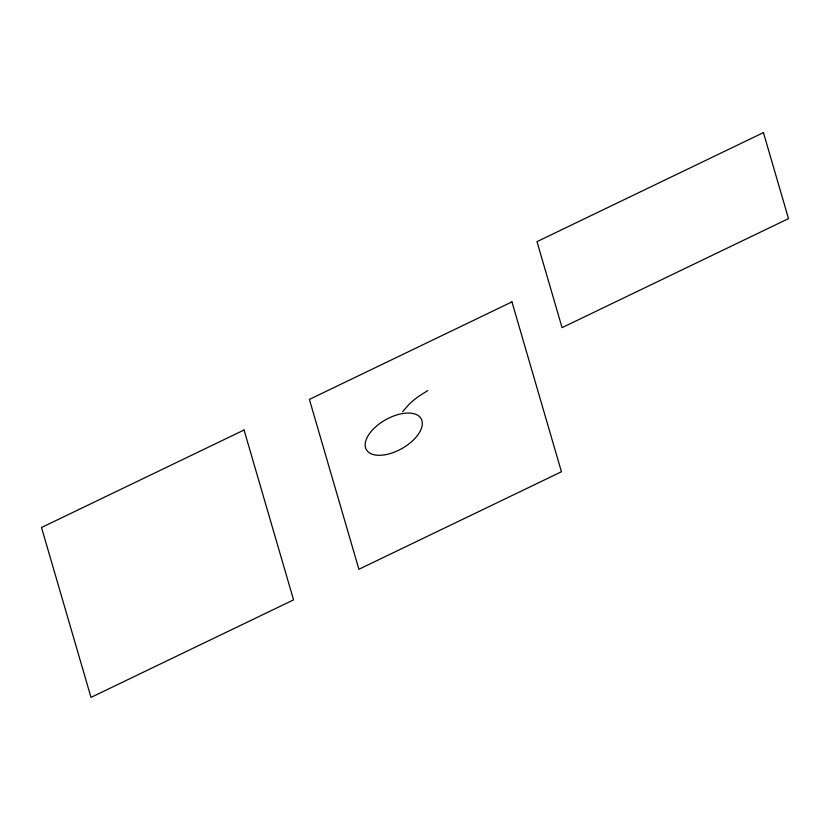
<?xml version="1.0" encoding="UTF-8"?>
<svg xmlns="http://www.w3.org/2000/svg" width="830" height="830" viewBox="0 0 830 830"><rect width="100%" height="100%" fill="white"/><g stroke="black" fill="none" stroke-linecap="round" stroke-linejoin="round"><path stroke-width="1.25" d="M402.633 411.701L409.252 404.127A35.368 18.582 -29.4 0 1 411.721 401.834L414.834 399.261A47.414 24.921 -29.4 0 1 418.403 396.574L427.886 390.474M763.434 132.613L536.989 241.634L562.055 327.643L788.5 218.622L763.434 132.613M244.051 430.002L41.5 527.517L91.01 697.387L293.561 599.872L244.051 430.002M511.944 301.892L309.393 399.406L358.902 569.276L561.453 471.762L511.944 301.892M385.919 454.612A31.467 16.538 -29.4 0 0 421.474 419.347A31.467 16.538 -29.4 0 0 373.842 428.571A31.467 16.538 -29.4 0 0 385.919 454.612"/></g></svg>
